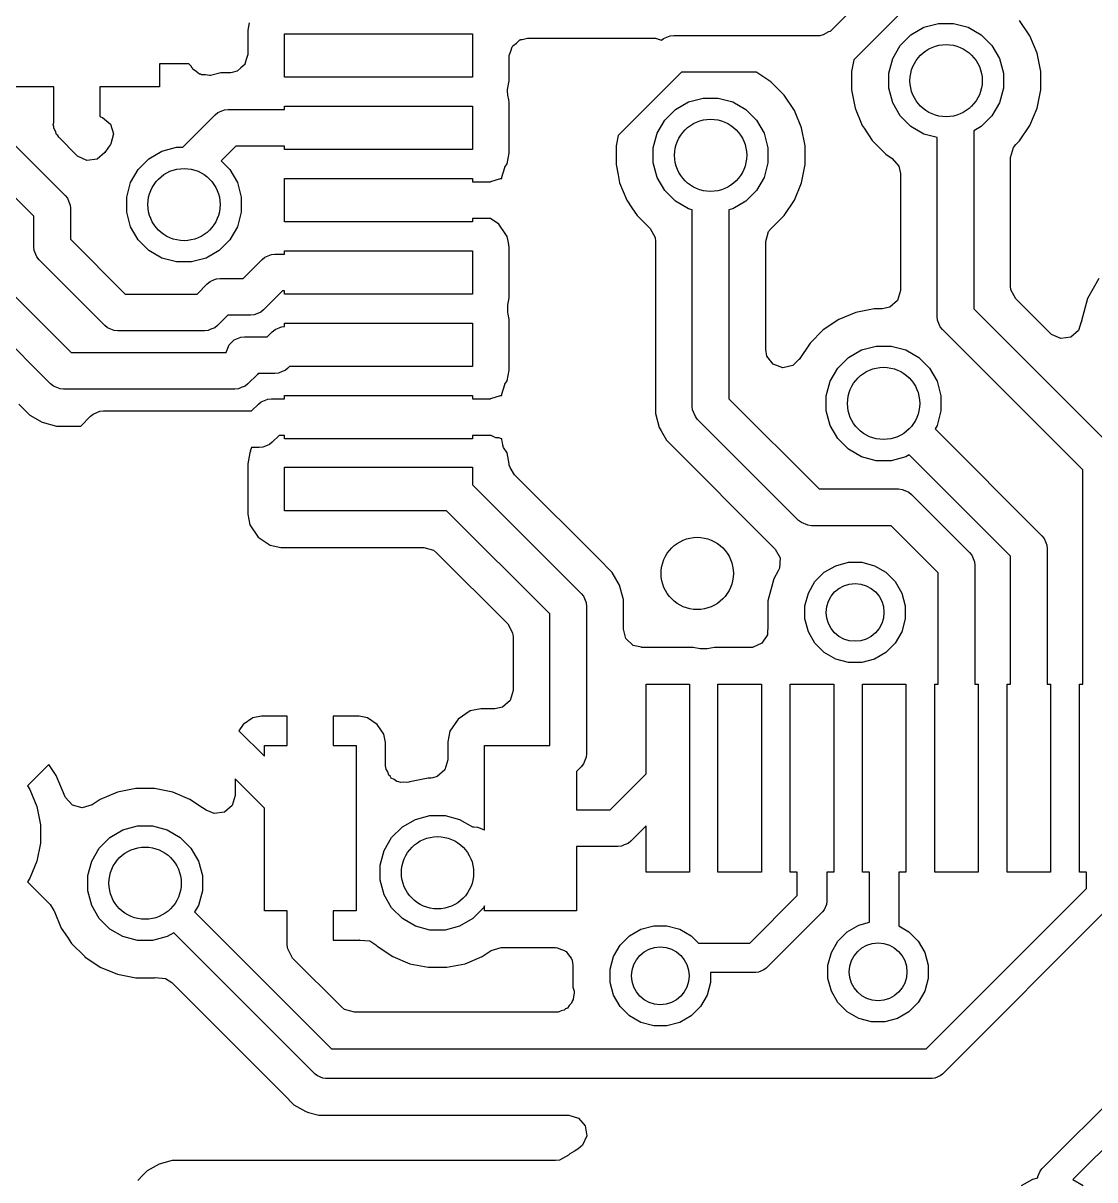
# Model space of a CAD drawing. Extents: x 3.09 to 4.61, y -6.46 to -3.15.
# Drawn here: x 3.6468 to 3.9388, y -5.4958 to -5.1807 of the extents above; entities that cross this region are included whole.
import ezdxf

# ---------------------------------------------------------------- set-up
doc = ezdxf.new("R2010")
doc.units = 0
doc.header["$MEASUREMENT"] = 0
doc.layers.add('BLACK', color=7, linetype='CONTINUOUS')

msp = doc.modelspace()

# ---------------------------------------------------------------- linework, layer by layer
at = {"layer": 'BLACK', "linetype": 'CONTINUOUS'}
for p, q in [((3.86676, -5.18285), (3.88681, -5.1628)), ((3.89241, -5.17134), (3.8731, -5.19065)), ((3.70838, -5.18062), (3.70798, -5.18261)), ((3.89221, -5.18181), (3.89618, -5.18074)), ((3.89618, -5.18074), (3.90029, -5.18074)), ((3.90029, -5.18074), (3.90426, -5.18181)), ((3.92107, -5.18415), (3.91825, -5.17993)), ((3.70798, -5.18261), (3.70798, -5.18261)), ((3.70798, -5.18261), (3.70798, -5.18832)), ((3.718, -5.19541), (3.718, -5.18359)), ((3.718, -5.18359), (3.7692, -5.18359)), ((3.7692, -5.18359), (3.7692, -5.19541)), ((3.82307, -5.18413), (3.82404, -5.18403)), ((3.82404, -5.18403), (3.86395, -5.18403)), ((3.86395, -5.18403), (3.86484, -5.1838)), ((3.86484, -5.1838), (3.86628, -5.18297)), ((3.86628, -5.18297), (3.86676, -5.18285)), ((3.88574, -5.18677), (3.88865, -5.18386)), ((3.88865, -5.18386), (3.89221, -5.18181)), ((3.90426, -5.18181), (3.90782, -5.18386)), ((3.90782, -5.18386), (3.91073, -5.18677)), ((3.77965, -5.18832), (3.78001, -5.1871)), ((3.78001, -5.1871), (3.78011, -5.18701)), ((3.78011, -5.18701), (3.78015, -5.18689)), ((3.78015, -5.18689), (3.78116, -5.1861)), ((3.78116, -5.1861), (3.78212, -5.18527)), ((3.78212, -5.18527), (3.78227, -5.18524)), ((3.78227, -5.18524), (3.78235, -5.18517)), ((3.78235, -5.18517), (3.78274, -5.18513)), ((3.78274, -5.18513), (3.78418, -5.18482)), ((3.78418, -5.18482), (3.81904, -5.18482)), ((3.81904, -5.18482), (3.82073, -5.18531)), ((3.82073, -5.18531), (3.82126, -5.18488)), ((3.82126, -5.18488), (3.82307, -5.18413)), ((3.82307, -5.18413), (3.82307, -5.18413)), ((3.88369, -5.19033), (3.88574, -5.18677)), ((3.91073, -5.18677), (3.91279, -5.19033)), ((3.92302, -5.18884), (3.92107, -5.18415)), ((3.70798, -5.18926), (3.70758, -5.19058)), ((3.70798, -5.18922), (3.70797, -5.18924)), ((3.70797, -5.18924), (3.70798, -5.18926)), ((3.70798, -5.18832), (3.70798, -5.18922)), ((3.77922, -5.18965), (3.77923, -5.18953)), ((3.77922, -5.19639), (3.77922, -5.18965)), ((3.77923, -5.18953), (3.77965, -5.18832)), ((3.88262, -5.1943), (3.88369, -5.19033)), ((3.91279, -5.19033), (3.91385, -5.1943)), ((3.92401, -5.19382), (3.92302, -5.18884)), ((3.69192, -5.19176), (3.68392, -5.19176)), ((3.68392, -5.19176), (3.68392, -5.19801)), ((3.69261, -5.19246), (3.69192, -5.19176)), ((3.69268, -5.1927), (3.69261, -5.19246)), ((3.69293, -5.19291), (3.69268, -5.1927)), ((3.69305, -5.19321), (3.69293, -5.19291)), ((3.69396, -5.19383), (3.69305, -5.19321)), ((3.70612, -5.19283), (3.70508, -5.19373)), ((3.70717, -5.19193), (3.70612, -5.19283)), ((3.70718, -5.19191), (3.70717, -5.19193)), ((3.70719, -5.1919), (3.70718, -5.19191)), ((3.70758, -5.19058), (3.70719, -5.1919)), ((3.8731, -5.19065), (3.87247, -5.19382)), ((3.69478, -5.19455), (3.69396, -5.19383)), ((3.6951, -5.1946), (3.69478, -5.19455)), ((3.69537, -5.19478), (3.6951, -5.1946)), ((3.69646, -5.1948), (3.69537, -5.19478)), ((3.69754, -5.19497), (3.69646, -5.1948)), ((3.69786, -5.19493), (3.69754, -5.19497)), ((3.70064, -5.19418), (3.69786, -5.19493)), ((3.70335, -5.19418), (3.70064, -5.19418)), ((3.70369, -5.19414), (3.70335, -5.19418)), ((3.70497, -5.19376), (3.70369, -5.19414)), ((3.70504, -5.19375), (3.70497, -5.19376)), ((3.70505, -5.19374), (3.70504, -5.19375)), ((3.70508, -5.19373), (3.70505, -5.19374)), ((3.7692, -5.19541), (3.718, -5.19541)), ((3.77875, -5.19874), (3.77922, -5.19639)), ((3.82611, -5.19403), (3.80888, -5.21126)), ((3.84655, -5.19403), (3.82611, -5.19403)), ((3.8467, -5.19414), (3.84655, -5.19403)), ((3.8505, -5.19668), (3.8467, -5.19414)), ((3.85409, -5.20027), (3.8505, -5.19668)), ((3.8505, -5.19668), (3.8505, -5.19668)), ((3.87247, -5.19382), (3.87247, -5.19889)), ((3.88262, -5.19841), (3.88262, -5.1943)), ((3.91385, -5.1943), (3.91385, -5.19841)), ((3.92401, -5.19889), (3.92401, -5.19382)), ((3.65517, -5.19801), (3.63892, -5.19801)), ((3.65517, -5.20775), (3.65517, -5.19801)), ((3.68392, -5.19801), (3.66767, -5.19801)), ((3.66767, -5.19801), (3.66767, -5.20601)), ((3.77874, -5.1991), (3.77875, -5.19874)), ((3.77882, -5.20032), (3.77874, -5.1991)), ((3.87247, -5.19889), (3.873, -5.20154)), ((3.88369, -5.20238), (3.88262, -5.19841)), ((3.91385, -5.19841), (3.91279, -5.20238)), ((3.92302, -5.20387), (3.92401, -5.19889)), ((3.77907, -5.20154), (3.77882, -5.20032)), ((3.77922, -5.20231), (3.77907, -5.20154)), ((3.77922, -5.21609), (3.77922, -5.20231)), ((3.82449, -5.2042), (3.82805, -5.20214)), ((3.82805, -5.20214), (3.83202, -5.20108)), ((3.83202, -5.20108), (3.83613, -5.20108)), ((3.83613, -5.20108), (3.8401, -5.20214)), ((3.8401, -5.20214), (3.84366, -5.2042)), ((3.85691, -5.20449), (3.85409, -5.20027)), ((3.85409, -5.20027), (3.85409, -5.20027)), ((3.873, -5.20154), (3.87346, -5.20387)), ((3.88574, -5.20594), (3.88369, -5.20238)), ((3.91279, -5.20238), (3.91073, -5.20594)), ((3.66767, -5.20601), (3.66782, -5.20617)), ((3.66782, -5.20617), (3.66838, -5.2064)), ((3.69024, -5.21451), (3.69908, -5.20566)), ((3.69908, -5.20566), (3.69984, -5.20504)), ((3.69984, -5.20504), (3.70164, -5.2043)), ((3.70164, -5.2043), (3.70262, -5.2042)), ((3.70164, -5.2043), (3.70164, -5.2043)), ((3.70262, -5.2042), (3.718, -5.2042)), ((3.718, -5.2042), (3.718, -5.20329)), ((3.718, -5.20329), (3.7692, -5.20329)), ((3.7692, -5.20329), (3.7692, -5.21511)), ((3.82158, -5.2071), (3.82449, -5.2042)), ((3.84366, -5.2042), (3.84657, -5.2071)), ((3.85885, -5.20918), (3.85691, -5.20449)), ((3.87346, -5.20387), (3.8754, -5.20856)), ((3.88865, -5.20885), (3.88574, -5.20594)), ((3.91073, -5.20594), (3.90782, -5.20885)), ((3.92107, -5.20856), (3.92302, -5.20387)), ((3.63764, -5.20709), (3.65819, -5.22765)), ((3.655, -5.20837), (3.65517, -5.20775)), ((3.65515, -5.20882), (3.655, -5.20837)), ((3.65512, -5.20929), (3.65515, -5.20882)), ((3.65557, -5.21012), (3.65512, -5.20929)), ((3.66838, -5.2064), (3.67054, -5.20817)), ((3.67054, -5.20817), (3.67141, -5.21083)), ((3.81953, -5.21067), (3.82158, -5.2071)), ((3.84657, -5.2071), (3.84863, -5.21067)), ((3.85984, -5.21415), (3.85885, -5.20918)), ((3.8754, -5.20856), (3.87589, -5.20929)), ((3.87589, -5.20929), (3.87812, -5.21263)), ((3.89221, -5.2109), (3.88865, -5.20885)), ((3.90782, -5.20885), (3.90579, -5.21002)), ((3.91825, -5.21278), (3.92107, -5.20856)), ((3.65587, -5.21103), (3.65557, -5.21012)), ((3.65623, -5.21133), (3.65587, -5.21103)), ((3.65646, -5.21174), (3.65623, -5.21133)), ((3.66144, -5.21672), (3.65646, -5.21174)), ((3.67141, -5.21083), (3.6707, -5.21353)), ((3.80888, -5.21126), (3.80831, -5.21415)), ((3.81846, -5.21464), (3.81953, -5.21067)), ((3.84863, -5.21067), (3.84969, -5.21464)), ((3.89579, -5.21186), (3.89221, -5.2109)), ((3.89579, -5.2606), (3.89579, -5.21186)), ((3.90579, -5.21002), (3.90579, -5.25853)), ((3.64966, -5.23325), (3.63203, -5.21563)), ((3.67007, -5.21449), (3.66907, -5.21597)), ((3.67057, -5.21373), (3.67007, -5.21449)), ((3.6707, -5.21353), (3.67057, -5.21373)), ((3.68102, -5.21763), (3.68458, -5.21557)), ((3.68458, -5.21557), (3.68855, -5.21451)), ((3.68855, -5.21451), (3.69024, -5.21451)), ((3.70469, -5.2142), (3.70073, -5.21816)), ((3.718, -5.2142), (3.70469, -5.2142)), ((3.718, -5.21511), (3.718, -5.2142)), ((3.7692, -5.21511), (3.718, -5.21511)), ((3.80831, -5.21415), (3.80831, -5.21923)), ((3.81846, -5.21875), (3.81846, -5.21464)), ((3.84969, -5.21464), (3.84969, -5.21875)), ((3.85984, -5.21923), (3.85984, -5.21415)), ((3.87812, -5.21263), (3.87822, -5.21278)), ((3.87822, -5.21278), (3.88181, -5.21637)), ((3.91581, -5.21728), (3.9166, -5.2146)), ((3.9166, -5.2146), (3.91726, -5.21377)), ((3.91726, -5.21377), (3.91825, -5.21278)), ((3.66163, -5.21691), (3.66144, -5.21672)), ((3.66415, -5.21811), (3.66163, -5.21691)), ((3.66693, -5.21776), (3.66415, -5.21811)), ((3.66907, -5.21597), (3.66693, -5.21776)), ((3.67811, -5.22054), (3.68102, -5.21763)), ((3.70073, -5.21816), (3.7031, -5.22054)), ((3.77864, -5.21901), (3.77922, -5.21609)), ((3.81953, -5.22272), (3.81846, -5.21875)), ((3.84969, -5.21875), (3.84863, -5.22272)), ((3.88181, -5.21637), (3.88356, -5.21754)), ((3.88356, -5.21754), (3.88536, -5.21969)), ((3.91581, -5.25232), (3.91581, -5.21728)), ((3.67606, -5.2241), (3.67811, -5.22054)), ((3.7031, -5.22054), (3.70516, -5.2241)), ((3.7772, -5.22267), (3.77799, -5.21999)), ((3.77799, -5.21999), (3.77803, -5.21992)), ((3.77803, -5.21992), (3.77864, -5.21901)), ((3.80831, -5.21923), (3.80886, -5.22201)), ((3.85885, -5.22421), (3.85984, -5.21923)), ((3.88536, -5.21969), (3.88577, -5.22167)), ((3.88577, -5.22167), (3.88577, -5.25355)), ((3.67499, -5.22807), (3.67606, -5.2241)), ((3.70516, -5.2241), (3.70622, -5.22807)), ((3.718, -5.23481), (3.718, -5.22299)), ((3.718, -5.22299), (3.7692, -5.22299)), ((3.7692, -5.22299), (3.7692, -5.2239)), ((3.7692, -5.2239), (3.77407, -5.2239)), ((3.77407, -5.2239), (3.77418, -5.22383)), ((3.77418, -5.22383), (3.77684, -5.223)), ((3.77684, -5.223), (3.77693, -5.22299)), ((3.77693, -5.22299), (3.7772, -5.22299)), ((3.7772, -5.22299), (3.7772, -5.22267)), ((3.80886, -5.22201), (3.8093, -5.22421)), ((3.8093, -5.22421), (3.81124, -5.2289)), ((3.82158, -5.22628), (3.81953, -5.22272)), ((3.84863, -5.22272), (3.84657, -5.22628)), ((3.85691, -5.2289), (3.85885, -5.22421)), ((3.65819, -5.22765), (3.65882, -5.2284)), ((3.67499, -5.23218), (3.67499, -5.22807)), ((3.70622, -5.22807), (3.70622, -5.23218)), ((3.82449, -5.22919), (3.82158, -5.22628)), ((3.84657, -5.22628), (3.84366, -5.22919)), ((3.65882, -5.2284), (3.6595, -5.23006)), ((3.6595, -5.23006), (3.65956, -5.23021)), ((3.65956, -5.23021), (3.65966, -5.23118)), ((3.65966, -5.23118), (3.65966, -5.23954)), ((3.81124, -5.2289), (3.81266, -5.23102)), ((3.81266, -5.23102), (3.81406, -5.23312)), ((3.82805, -5.23124), (3.82449, -5.22919)), ((3.82908, -5.23152), (3.82805, -5.23124)), ((3.8401, -5.23124), (3.83908, -5.23152)), ((3.84366, -5.22919), (3.8401, -5.23124)), ((3.85409, -5.23312), (3.85691, -5.2289)), ((3.64966, -5.24161), (3.64966, -5.23325)), ((3.67606, -5.23615), (3.67499, -5.23218)), ((3.70622, -5.23218), (3.70516, -5.23615)), ((3.77407, -5.2339), (3.7692, -5.2339)), ((3.7692, -5.2339), (3.7692, -5.23481)), ((3.77642, -5.23547), (3.77407, -5.2339)), ((3.81406, -5.23312), (3.81406, -5.23312)), ((3.81406, -5.23312), (3.8176, -5.23666)), ((3.82908, -5.28509), (3.82908, -5.23152)), ((3.83908, -5.23152), (3.83908, -5.28302)), ((3.85055, -5.23666), (3.85409, -5.23312)), ((3.85409, -5.23312), (3.85409, -5.23312)), ((3.67811, -5.23971), (3.67606, -5.23615)), ((3.70516, -5.23615), (3.7031, -5.23971)), ((3.7692, -5.23481), (3.718, -5.23481)), ((3.7783, -5.23828), (3.77642, -5.23547)), ((3.8176, -5.23666), (3.81894, -5.23911)), ((3.8491, -5.24017), (3.84988, -5.23749)), ((3.84988, -5.23749), (3.85055, -5.23666)), ((3.62861, -5.23918), (3.65987, -5.27043)), ((3.65966, -5.23954), (3.67461, -5.25449)), ((3.68102, -5.24262), (3.67811, -5.23971)), ((3.7031, -5.23971), (3.70019, -5.24262)), ((3.77864, -5.23879), (3.7783, -5.23828)), ((3.7783, -5.23828), (3.7783, -5.23828)), ((3.77864, -5.23879), (3.77864, -5.23879)), ((3.77864, -5.23879), (3.77864, -5.23879)), ((3.77897, -5.24047), (3.77864, -5.23879)), ((3.77922, -5.24171), (3.77897, -5.24047)), ((3.81894, -5.23911), (3.81906, -5.24017)), ((3.81906, -5.24017), (3.81906, -5.28707)), ((3.8491, -5.26962), (3.8491, -5.24017)), ((3.64975, -5.24258), (3.64966, -5.24161)), ((3.6505, -5.24439), (3.64975, -5.24258)), ((3.68458, -5.24467), (3.68102, -5.24262)), ((3.70019, -5.24262), (3.69663, -5.24467)), ((3.71262, -5.24444), (3.71442, -5.2437)), ((3.71442, -5.2437), (3.71539, -5.2436)), ((3.71442, -5.2437), (3.71442, -5.2437)), ((3.71539, -5.2436), (3.718, -5.2436)), ((3.718, -5.2436), (3.718, -5.24269)), ((3.718, -5.24269), (3.7692, -5.24269)), ((3.7692, -5.24269), (3.7692, -5.25451)), ((3.77922, -5.25549), (3.77922, -5.24171)), ((3.77922, -5.24171), (3.77922, -5.24171)), ((3.77922, -5.24171), (3.77922, -5.24171)), ((3.65426, -5.27897), (3.62154, -5.24625)), ((3.65112, -5.24514), (3.6505, -5.24439)), ((3.6505, -5.24439), (3.6505, -5.24439)), ((3.669, -5.26302), (3.65112, -5.24514)), ((3.68855, -5.24574), (3.68458, -5.24467)), ((3.69266, -5.24574), (3.68855, -5.24574)), ((3.69663, -5.24467), (3.69266, -5.24574)), ((3.70668, -5.25024), (3.71186, -5.24506)), ((3.71186, -5.24506), (3.71262, -5.24444)), ((3.69949, -5.25034), (3.70047, -5.25024)), ((3.70047, -5.25024), (3.70668, -5.25024)), ((3.93989, -5.25029), (3.93676, -5.25572)), ((3.69415, -5.25449), (3.69693, -5.25171)), ((3.69693, -5.25171), (3.69769, -5.25109)), ((3.69769, -5.25109), (3.69893, -5.25057)), ((3.69769, -5.25109), (3.69769, -5.25109)), ((3.69893, -5.25057), (3.69949, -5.25034)), ((3.69949, -5.25034), (3.69949, -5.25034)), ((3.91592, -5.25338), (3.91581, -5.25232)), ((3.91726, -5.25583), (3.91592, -5.25338)), ((3.67461, -5.25449), (3.69415, -5.25449)), ((3.71746, -5.2536), (3.71228, -5.25878)), ((3.718, -5.2536), (3.71746, -5.2536)), ((3.718, -5.25451), (3.718, -5.2536)), ((3.7692, -5.25451), (3.718, -5.25451)), ((3.77882, -5.25748), (3.77922, -5.25549)), ((3.88498, -5.25623), (3.88287, -5.25806)), ((3.88577, -5.25355), (3.88498, -5.25623)), ((3.92667, -5.26524), (3.91726, -5.25583)), ((3.93676, -5.25572), (3.93514, -5.26177)), ((3.93676, -5.25572), (3.93676, -5.25572)), ((3.71153, -5.2594), (3.71047, -5.25984)), ((3.71228, -5.25878), (3.71153, -5.2594)), ((3.71153, -5.2594), (3.71153, -5.2594)), ((3.77882, -5.25942), (3.77882, -5.25748)), ((3.77893, -5.25995), (3.77882, -5.25942)), ((3.87369, -5.2595), (3.869, -5.26144)), ((3.87867, -5.25851), (3.87369, -5.2595)), ((3.87369, -5.2595), (3.87369, -5.2595)), ((3.88081, -5.25851), (3.87867, -5.25851)), ((3.88287, -5.25806), (3.88081, -5.25851)), ((3.90579, -5.25853), (3.94404, -5.29678)), ((3.70254, -5.26024), (3.69976, -5.26302)), ((3.70875, -5.26024), (3.70254, -5.26024)), ((3.70972, -5.26015), (3.70875, -5.26024)), ((3.71047, -5.25984), (3.70972, -5.26015)), ((3.70972, -5.26015), (3.70972, -5.26015)), ((3.718, -5.26332), (3.718, -5.26239)), ((3.718, -5.26239), (3.7692, -5.26239)), ((3.7692, -5.26239), (3.7692, -5.27421)), ((3.77922, -5.26141), (3.77893, -5.25995)), ((3.77922, -5.27519), (3.77922, -5.26141)), ((3.869, -5.26144), (3.86478, -5.26426)), ((3.89588, -5.26158), (3.89579, -5.2606)), ((3.89609, -5.26208), (3.89588, -5.26158)), ((3.89588, -5.26158), (3.89588, -5.26158)), ((3.89663, -5.26338), (3.89609, -5.26208)), ((3.93503, -5.26209), (3.93435, -5.26441)), ((3.93509, -5.2621), (3.93503, -5.26209)), ((3.93514, -5.26177), (3.93509, -5.2621)), ((3.66976, -5.26365), (3.669, -5.26302)), ((3.67156, -5.26439), (3.66976, -5.26365)), ((3.67254, -5.26449), (3.67156, -5.26439)), ((3.67156, -5.26439), (3.67156, -5.26439)), ((3.69622, -5.26449), (3.67254, -5.26449)), ((3.6972, -5.26439), (3.69622, -5.26449)), ((3.69794, -5.26408), (3.6972, -5.26439)), ((3.6972, -5.26439), (3.6972, -5.26439)), ((3.699, -5.26365), (3.69794, -5.26408)), ((3.69976, -5.26302), (3.699, -5.26365)), ((3.699, -5.26365), (3.699, -5.26365)), ((3.71327, -5.26615), (3.71465, -5.26476)), ((3.71465, -5.26476), (3.71541, -5.26414)), ((3.71541, -5.26414), (3.71721, -5.2634)), ((3.71721, -5.2634), (3.718, -5.26332)), ((3.71721, -5.2634), (3.71721, -5.2634)), ((3.86478, -5.26426), (3.86119, -5.26785)), ((3.86478, -5.26426), (3.86478, -5.26426)), ((3.89725, -5.26414), (3.89663, -5.26338)), ((3.89663, -5.26338), (3.89663, -5.26338)), ((3.9355, -5.30238), (3.89725, -5.26414)), ((3.92693, -5.26548), (3.92667, -5.26524)), ((3.92947, -5.26664), (3.92693, -5.26548)), ((3.93435, -5.26441), (3.93224, -5.26624)), ((3.70215, -5.27017), (3.7029, -5.26837)), ((3.7029, -5.26837), (3.70428, -5.26699)), ((3.70428, -5.26699), (3.70608, -5.26625)), ((3.70608, -5.26625), (3.70706, -5.26615)), ((3.70706, -5.26615), (3.71327, -5.26615)), ((3.86119, -5.26785), (3.85824, -5.27228)), ((3.86119, -5.26785), (3.86119, -5.26785)), ((3.87518, -5.26973), (3.87915, -5.26867)), ((3.87915, -5.26867), (3.88326, -5.26867)), ((3.88326, -5.26867), (3.88723, -5.26973)), ((3.93224, -5.26624), (3.92947, -5.26664)), ((3.65987, -5.27043), (3.66166, -5.27043)), ((3.66166, -5.27043), (3.66206, -5.27039)), ((3.66206, -5.27039), (3.70213, -5.27039)), ((3.70213, -5.27039), (3.70215, -5.27017)), ((3.84942, -5.2714), (3.8491, -5.26962)), ((3.85112, -5.27362), (3.84942, -5.2714)), ((3.85817, -5.27223), (3.85647, -5.27396)), ((3.85824, -5.27228), (3.85817, -5.27223)), ((3.86871, -5.27469), (3.87162, -5.27179)), ((3.87162, -5.27179), (3.87518, -5.26973)), ((3.88723, -5.26973), (3.89079, -5.27179)), ((3.89079, -5.27179), (3.8937, -5.27469)), ((3.71812, -5.27531), (3.71739, -5.27561)), ((3.71887, -5.27469), (3.71812, -5.27531)), ((3.71812, -5.27531), (3.71812, -5.27531)), ((3.71935, -5.27421), (3.71887, -5.27469)), ((3.7692, -5.27421), (3.71935, -5.27421)), ((3.77864, -5.27811), (3.77922, -5.27519)), ((3.85375, -5.27457), (3.85112, -5.27362)), ((3.85647, -5.27396), (3.85375, -5.27457)), ((3.86666, -5.27825), (3.86871, -5.27469)), ((3.8937, -5.27469), (3.89576, -5.27825)), ((3.71059, -5.27637), (3.70803, -5.27893)), ((3.71077, -5.27615), (3.71059, -5.27637)), ((3.71534, -5.27615), (3.71077, -5.27615)), ((3.71631, -5.27605), (3.71534, -5.27615)), ((3.71739, -5.27561), (3.71631, -5.27605)), ((3.71631, -5.27605), (3.71631, -5.27605)), ((3.77803, -5.27902), (3.77864, -5.27811)), ((3.86559, -5.28222), (3.86666, -5.27825)), ((3.89576, -5.27825), (3.89682, -5.28222)), ((3.65502, -5.27959), (3.65426, -5.27897)), ((3.65682, -5.28034), (3.65502, -5.27959)), ((3.65502, -5.27959), (3.65502, -5.27959)), ((3.6578, -5.28043), (3.65682, -5.28034)), ((3.66202, -5.28043), (3.6578, -5.28043)), ((3.66242, -5.28039), (3.66202, -5.28043)), ((3.70449, -5.28039), (3.66242, -5.28039)), ((3.70547, -5.2803), (3.70449, -5.28039)), ((3.70621, -5.27999), (3.70547, -5.2803)), ((3.70547, -5.2803), (3.70547, -5.2803)), ((3.70727, -5.27955), (3.70621, -5.27999)), ((3.70803, -5.27893), (3.70727, -5.27955)), ((3.70727, -5.27955), (3.70727, -5.27955)), ((3.7772, -5.28177), (3.77799, -5.27909)), ((3.7772, -5.28209), (3.7772, -5.28177)), ((3.77799, -5.27909), (3.77803, -5.27902)), ((3.64561, -5.28448), (3.64857, -5.28745)), ((3.70902, -5.28634), (3.7109, -5.28446)), ((3.7109, -5.28446), (3.71166, -5.28384)), ((3.71166, -5.28384), (3.71346, -5.2831)), ((3.71166, -5.28384), (3.71166, -5.28384)), ((3.71346, -5.2831), (3.71443, -5.283)), ((3.71443, -5.283), (3.718, -5.283)), ((3.718, -5.283), (3.718, -5.28209)), ((3.718, -5.28209), (3.7692, -5.28209)), ((3.7692, -5.28209), (3.7692, -5.283)), ((3.7692, -5.283), (3.77407, -5.283)), ((3.77407, -5.283), (3.77418, -5.28293)), ((3.77418, -5.28293), (3.77684, -5.2821)), ((3.77684, -5.2821), (3.77693, -5.28209)), ((3.77693, -5.28209), (3.7772, -5.28209)), ((3.83908, -5.28302), (3.86366, -5.3076)), ((3.86559, -5.28634), (3.86559, -5.28222)), ((3.89682, -5.28222), (3.89682, -5.28634)), ((3.64857, -5.28745), (3.64857, -5.28745)), ((3.64857, -5.28745), (3.64857, -5.28745)), ((3.64857, -5.28745), (3.64857, -5.28745)), ((3.64857, -5.28745), (3.64857, -5.28745)), ((3.64857, -5.28745), (3.652, -5.28943)), ((3.66248, -5.29045), (3.66513, -5.2878)), ((3.66513, -5.2878), (3.66588, -5.28718)), ((3.66588, -5.28718), (3.66769, -5.28643)), ((3.66769, -5.28643), (3.66866, -5.28634)), ((3.66769, -5.28643), (3.66769, -5.28643)), ((3.66866, -5.28634), (3.70902, -5.28634)), ((3.81906, -5.28707), (3.81906, -5.28707)), ((3.81906, -5.28707), (3.82008, -5.29089)), ((3.82917, -5.28607), (3.82908, -5.28509)), ((3.82992, -5.28787), (3.82917, -5.28607)), ((3.83054, -5.28863), (3.82992, -5.28787)), ((3.82992, -5.28787), (3.82992, -5.28787)), ((3.86666, -5.29031), (3.86559, -5.28634)), ((3.89682, -5.28634), (3.89576, -5.29031)), ((3.652, -5.28943), (3.652, -5.28943)), ((3.652, -5.28943), (3.652, -5.28943)), ((3.652, -5.28943), (3.65582, -5.29045)), ((3.65582, -5.29045), (3.65582, -5.29045)), ((3.65582, -5.29045), (3.66248, -5.29045)), ((3.82008, -5.29089), (3.82008, -5.29089)), ((3.82008, -5.29089), (3.8206, -5.2918)), ((3.85805, -5.31614), (3.83054, -5.28863)), ((3.86871, -5.29387), (3.86666, -5.29031)), ((3.89576, -5.29031), (3.89522, -5.29123)), ((3.89522, -5.29123), (3.92434, -5.32034)), ((3.71651, -5.293), (3.71463, -5.29487)), ((3.718, -5.293), (3.71651, -5.293)), ((3.718, -5.29391), (3.718, -5.293)), ((3.7692, -5.29391), (3.718, -5.29391)), ((3.77422, -5.293), (3.7692, -5.293)), ((3.7692, -5.293), (3.7692, -5.29391)), ((3.77433, -5.29307), (3.77422, -5.293)), ((3.7744, -5.29312), (3.77433, -5.29307)), ((3.77447, -5.29314), (3.7744, -5.29312)), ((3.7756, -5.29368), (3.77447, -5.29314)), ((3.77636, -5.29369), (3.7756, -5.29368)), ((3.77708, -5.29391), (3.77636, -5.29369)), ((3.7772, -5.29391), (3.77708, -5.29391)), ((3.7772, -5.29413), (3.7772, -5.29391)), ((3.7772, -5.29422), (3.7772, -5.29413)), ((3.77742, -5.29493), (3.7772, -5.29422)), ((3.8206, -5.2918), (3.8206, -5.2918)), ((3.8206, -5.2918), (3.82206, -5.29431)), ((3.82206, -5.29431), (3.82206, -5.29431)), ((3.82206, -5.29431), (3.85169, -5.32395)), ((3.87162, -5.29677), (3.86871, -5.29387)), ((3.70875, -5.29733), (3.70856, -5.29779)), ((3.70902, -5.29634), (3.70865, -5.29729)), ((3.70865, -5.29729), (3.70875, -5.29733)), ((3.7111, -5.29634), (3.70902, -5.29634)), ((3.71207, -5.29624), (3.7111, -5.29634)), ((3.71282, -5.29593), (3.71207, -5.29624)), ((3.71207, -5.29624), (3.71207, -5.29624)), ((3.71387, -5.2955), (3.71282, -5.29593)), ((3.71463, -5.29487), (3.71387, -5.2955)), ((3.71387, -5.2955), (3.71387, -5.2955)), ((3.77745, -5.29567), (3.77742, -5.29493)), ((3.77766, -5.29632), (3.77745, -5.29567)), ((3.77864, -5.29779), (3.77766, -5.29632)), ((3.87518, -5.29883), (3.87162, -5.29677)), ((3.70856, -5.29779), (3.70798, -5.30071)), ((3.70798, -5.30071), (3.70798, -5.31449)), ((3.77922, -5.30071), (3.77864, -5.29779)), ((3.77922, -5.30107), (3.77922, -5.30071)), ((3.87915, -5.29989), (3.87518, -5.29883)), ((3.88326, -5.29989), (3.87915, -5.29989)), ((3.88723, -5.29883), (3.88326, -5.29989)), ((3.88815, -5.2983), (3.88723, -5.29883)), ((3.9158, -5.32594), (3.88815, -5.2983)), ((3.718, -5.31351), (3.718, -5.30169)), ((3.718, -5.30169), (3.7692, -5.30169)), ((3.7692, -5.30169), (3.7692, -5.30643)), ((3.77944, -5.30175), (3.77922, -5.30107)), ((3.78065, -5.30371), (3.77944, -5.30175)), ((3.8045, -5.32756), (3.78065, -5.30371)), ((3.9355, -5.3608), (3.9355, -5.30238)), ((3.7692, -5.30643), (3.79881, -5.33605)), ((3.86366, -5.3076), (3.8853, -5.3076)), ((3.8853, -5.3076), (3.88627, -5.3077)), ((3.88627, -5.3077), (3.88627, -5.3077)), ((3.88627, -5.3077), (3.88702, -5.30801)), ((3.88702, -5.30801), (3.88808, -5.30844)), ((3.88808, -5.30844), (3.88808, -5.30844)), ((3.88808, -5.30844), (3.88883, -5.30906)), ((3.88883, -5.30906), (3.90464, -5.32487)), ((3.70798, -5.31449), (3.70798, -5.31449)), ((3.70798, -5.31449), (3.70856, -5.31741)), ((3.76213, -5.31351), (3.718, -5.31351)), ((3.79028, -5.34165), (3.76213, -5.31351)), ((3.85881, -5.31676), (3.85805, -5.31614)), ((3.70856, -5.31741), (3.71078, -5.32073)), ((3.86061, -5.3175), (3.85881, -5.31676)), ((3.86159, -5.3176), (3.86061, -5.3175)), ((3.86061, -5.3175), (3.86061, -5.3175)), ((3.88323, -5.3176), (3.86159, -5.3176)), ((3.8961, -5.33047), (3.88323, -5.3176)), ((3.71078, -5.32073), (3.71409, -5.32294)), ((3.92434, -5.32034), (3.92496, -5.3211)), ((3.92496, -5.3211), (3.92542, -5.3222)), ((3.92542, -5.3222), (3.9257, -5.3229)), ((3.71409, -5.32294), (3.71409, -5.32294)), ((3.71409, -5.32294), (3.71701, -5.32353)), ((3.71701, -5.32353), (3.75592, -5.32353)), ((3.75592, -5.32353), (3.75861, -5.32431)), ((3.75861, -5.32431), (3.75943, -5.32498)), ((3.75943, -5.32498), (3.7788, -5.34435)), ((3.85169, -5.32395), (3.85303, -5.3264)), ((3.90464, -5.32487), (3.90526, -5.32562)), ((3.90526, -5.32562), (3.90526, -5.32562)), ((3.90526, -5.32562), (3.906, -5.32743)), ((3.9257, -5.3229), (3.9258, -5.32387)), ((3.9258, -5.32387), (3.9258, -5.3608)), ((3.80612, -5.32919), (3.8045, -5.32756)), ((3.85303, -5.3264), (3.85283, -5.32919)), ((3.86505, -5.33029), (3.86817, -5.32849)), ((3.86817, -5.32849), (3.87164, -5.32756)), ((3.87164, -5.32756), (3.87524, -5.32756)), ((3.87524, -5.32756), (3.87872, -5.32849)), ((3.87872, -5.32849), (3.88183, -5.33029)), ((3.906, -5.32743), (3.9061, -5.3284)), ((3.9061, -5.3284), (3.9061, -5.3608)), ((3.9158, -5.3608), (3.9158, -5.32594)), ((3.80729, -5.33036), (3.80612, -5.32919)), ((3.80927, -5.33378), (3.80729, -5.33036)), ((3.80729, -5.33036), (3.80729, -5.33036)), ((3.85126, -5.33204), (3.84964, -5.33809)), ((3.85126, -5.33204), (3.85126, -5.33204)), ((3.85248, -5.32993), (3.85126, -5.33204)), ((3.85283, -5.32919), (3.85248, -5.32993)), ((3.86251, -5.33283), (3.86505, -5.33029)), ((3.88183, -5.33029), (3.88437, -5.33283)), ((3.8961, -5.3608), (3.8961, -5.33047)), ((3.81026, -5.33746), (3.80927, -5.33378)), ((3.80927, -5.33378), (3.80927, -5.33378)), ((3.80927, -5.33378), (3.80927, -5.33378)), ((3.86071, -5.33595), (3.86251, -5.33283)), ((3.88437, -5.33283), (3.88617, -5.33595)), ((3.79881, -5.33605), (3.79943, -5.3368)), ((3.79943, -5.3368), (3.80015, -5.33853)), ((3.80015, -5.33853), (3.80018, -5.33861)), ((3.8103, -5.3376), (3.81026, -5.33746)), ((3.8103, -5.34582), (3.8103, -5.3376)), ((3.84964, -5.33809), (3.84964, -5.33809)), ((3.84964, -5.33809), (3.84964, -5.34436)), ((3.85978, -5.33942), (3.86071, -5.33595)), ((3.88617, -5.33595), (3.8871, -5.33942)), ((3.79028, -5.3775), (3.79028, -5.34165)), ((3.80018, -5.33861), (3.80028, -5.33958)), ((3.80028, -5.33958), (3.80028, -5.37972)), ((3.85978, -5.34302), (3.85978, -5.33942)), ((3.8871, -5.33942), (3.8871, -5.34302)), ((3.7788, -5.34435), (3.78014, -5.3468)), ((3.84969, -5.34454), (3.84962, -5.34733)), ((3.84964, -5.34436), (3.84969, -5.34454)), ((3.86071, -5.3465), (3.85978, -5.34302)), ((3.8871, -5.34302), (3.88617, -5.3465)), ((3.78014, -5.3468), (3.78026, -5.34786)), ((3.78026, -5.34786), (3.78026, -5.36252)), ((3.81097, -5.34831), (3.8103, -5.34582)), ((3.84962, -5.34733), (3.84806, -5.34964)), ((3.86251, -5.34961), (3.86071, -5.3465)), ((3.88617, -5.3465), (3.88437, -5.34961)), ((3.81299, -5.35024), (3.81097, -5.34831)), ((3.81526, -5.35067), (3.81299, -5.35024)), ((3.81526, -5.35078), (3.81526, -5.35067)), ((3.82929, -5.35078), (3.81526, -5.35078)), ((3.83123, -5.35117), (3.82929, -5.35078)), ((3.82929, -5.35078), (3.82929, -5.35078)), ((3.82929, -5.35078), (3.82929, -5.35078)), ((3.83511, -5.35078), (3.83317, -5.35117)), ((3.8449, -5.35078), (3.83511, -5.35078)), ((3.83511, -5.35078), (3.83511, -5.35078)), ((3.84549, -5.35075), (3.8449, -5.35078)), ((3.84806, -5.34964), (3.84549, -5.35075)), ((3.86505, -5.35215), (3.86251, -5.34961)), ((3.88437, -5.34961), (3.88183, -5.35215)), ((3.83317, -5.35117), (3.83123, -5.35117)), ((3.86817, -5.35395), (3.86505, -5.35215)), ((3.87164, -5.35488), (3.86817, -5.35395)), ((3.87872, -5.35395), (3.87524, -5.35488)), ((3.88183, -5.35215), (3.87872, -5.35395)), ((3.87524, -5.35488), (3.87164, -5.35488)), ((3.78026, -5.36252), (3.77947, -5.3652)), ((3.81649, -5.38523), (3.81649, -5.3608)), ((3.81649, -5.3608), (3.82831, -5.3608)), ((3.82831, -5.3608), (3.82831, -5.412)), ((3.83609, -5.412), (3.83609, -5.3608)), ((3.83609, -5.3608), (3.84791, -5.3608)), ((3.84791, -5.3608), (3.84791, -5.412)), ((3.85579, -5.412), (3.85579, -5.3608)), ((3.85579, -5.3608), (3.86761, -5.3608)), ((3.86761, -5.3608), (3.86761, -5.412)), ((3.87549, -5.412), (3.87549, -5.3608)), ((3.87549, -5.3608), (3.88731, -5.3608)), ((3.88731, -5.3608), (3.88731, -5.412)), ((3.89519, -5.412), (3.89519, -5.3608)), ((3.89519, -5.3608), (3.8961, -5.3608)), ((3.9061, -5.3608), (3.90701, -5.3608)), ((3.90701, -5.3608), (3.90701, -5.412)), ((3.91489, -5.412), (3.91489, -5.3608)), ((3.91489, -5.3608), (3.9158, -5.3608)), ((3.9258, -5.3608), (3.92671, -5.3608)), ((3.92671, -5.3608), (3.92671, -5.412)), ((3.93459, -5.412), (3.93459, -5.3608)), ((3.93459, -5.3608), (3.9355, -5.3608)), ((3.77947, -5.3652), (3.77736, -5.36703)), ((3.70938, -5.36996), (3.70673, -5.37173)), ((3.71171, -5.3695), (3.70938, -5.36996)), ((3.71875, -5.3695), (3.71171, -5.3695)), ((3.71875, -5.3775), (3.71875, -5.3695)), ((3.73829, -5.3695), (3.73125, -5.3695)), ((3.73125, -5.3695), (3.73125, -5.3775)), ((3.74062, -5.36996), (3.73829, -5.3695)), ((3.74327, -5.37173), (3.74062, -5.36996)), ((3.76859, -5.36806), (3.76528, -5.37028)), ((3.77151, -5.36748), (3.76859, -5.36806)), ((3.7753, -5.36748), (3.77151, -5.36748)), ((3.77151, -5.36748), (3.77151, -5.36748)), ((3.77736, -5.36703), (3.7753, -5.36748)), ((3.70673, -5.37173), (3.70556, -5.37349)), ((3.74504, -5.37438), (3.74327, -5.37173)), ((3.76528, -5.37028), (3.76306, -5.37359)), ((3.70556, -5.37349), (3.7125, -5.38043)), ((3.7455, -5.37671), (3.74504, -5.37438)), ((3.76306, -5.37359), (3.76248, -5.37651)), ((3.7125, -5.38043), (3.7125, -5.3775)), ((3.7125, -5.3775), (3.71875, -5.3775)), ((3.73125, -5.3775), (3.7375, -5.3775)), ((3.7375, -5.3775), (3.7375, -5.4225)), ((3.7455, -5.38271), (3.7455, -5.37671)), ((3.7455, -5.37671), (3.7455, -5.37671)), ((3.76248, -5.37651), (3.76248, -5.38142)), ((3.7725, -5.40054), (3.7725, -5.3775)), ((3.7725, -5.3775), (3.79028, -5.3775)), ((3.6538, -5.38265), (3.64794, -5.38851)), ((3.65581, -5.38566), (3.6538, -5.38265)), ((3.6538, -5.38265), (3.6538, -5.38265)), ((3.76248, -5.38142), (3.76169, -5.38411)), ((3.79943, -5.3825), (3.79881, -5.38326)), ((3.80018, -5.3807), (3.79943, -5.3825)), ((3.80028, -5.37972), (3.80018, -5.3807)), ((3.80018, -5.3807), (3.80018, -5.3807)), ((3.65821, -5.39144), (3.65581, -5.38566)), ((3.65581, -5.38566), (3.65581, -5.38566)), ((3.74552, -5.38284), (3.7455, -5.38271)), ((3.7455, -5.3829), (3.74552, -5.38284)), ((3.74553, -5.38299), (3.7455, -5.3829)), ((3.74565, -5.38393), (3.74553, -5.38299)), ((3.74611, -5.3847), (3.74565, -5.38393)), ((3.74639, -5.38555), (3.74611, -5.3847)), ((3.74681, -5.38588), (3.74639, -5.38555)), ((3.76169, -5.38411), (3.75958, -5.38594)), ((3.79881, -5.38326), (3.7975, -5.38457)), ((3.7975, -5.38457), (3.7975, -5.395)), ((3.80673, -5.395), (3.81649, -5.38523)), ((3.64794, -5.38851), (3.64861, -5.38951)), ((3.7125, -5.39457), (3.7045, -5.38657)), ((3.7045, -5.38657), (3.7045, -5.39112)), ((3.74708, -5.38634), (3.74681, -5.38588)), ((3.74788, -5.38674), (3.74708, -5.38634)), ((3.74857, -5.3873), (3.74788, -5.38674)), ((3.7491, -5.38735), (3.74857, -5.3873)), ((3.74958, -5.38759), (3.7491, -5.38735)), ((3.75046, -5.3875), (3.74958, -5.38759)), ((3.75135, -5.38759), (3.75046, -5.3875)), ((3.75187, -5.3875), (3.75135, -5.38759)), ((3.75216, -5.38738), (3.75187, -5.3875)), ((3.75714, -5.38639), (3.75216, -5.38738)), ((3.75797, -5.38639), (3.75714, -5.38639)), ((3.75841, -5.38631), (3.75797, -5.38639)), ((3.75958, -5.38594), (3.75841, -5.38631)), ((3.64861, -5.38951), (3.65053, -5.39414)), ((3.65831, -5.39168), (3.65821, -5.39144)), ((3.66018, -5.39376), (3.65831, -5.39168)), ((3.67248, -5.39022), (3.66779, -5.39216)), ((3.67746, -5.38923), (3.67248, -5.39022)), ((3.67248, -5.39022), (3.67248, -5.39022)), ((3.68254, -5.38923), (3.67746, -5.38923)), ((3.67746, -5.38923), (3.67746, -5.38923)), ((3.68752, -5.39022), (3.68254, -5.38923)), ((3.68254, -5.38923), (3.68254, -5.38923)), ((3.69221, -5.39216), (3.68752, -5.39022)), ((3.7045, -5.39112), (3.70371, -5.3938)), ((3.65053, -5.39414), (3.65151, -5.39907)), ((3.66288, -5.3945), (3.66018, -5.39376)), ((3.66554, -5.39367), (3.66288, -5.3945)), ((3.66779, -5.39216), (3.66554, -5.39367)), ((3.66779, -5.39216), (3.66779, -5.39216)), ((3.6956, -5.39444), (3.69221, -5.39216)), ((3.69663, -5.39512), (3.6956, -5.39444)), ((3.69666, -5.39507), (3.69663, -5.39512)), ((3.69883, -5.39603), (3.69666, -5.39507)), ((3.70371, -5.3938), (3.7016, -5.39564)), ((3.7125, -5.4225), (3.7125, -5.39457)), ((3.7975, -5.395), (3.80673, -5.395)), ((3.7016, -5.39564), (3.69883, -5.39603)), ((3.75009, -5.39966), (3.75365, -5.3976)), ((3.75365, -5.3976), (3.75762, -5.39654)), ((3.75762, -5.39654), (3.76173, -5.39654)), ((3.76173, -5.39654), (3.7657, -5.3976)), ((3.7657, -5.3976), (3.76917, -5.3996)), ((3.65151, -5.39907), (3.65151, -5.40408)), ((3.67041, -5.40251), (3.67397, -5.40045)), ((3.67397, -5.40045), (3.67794, -5.39939)), ((3.67794, -5.39939), (3.68206, -5.39939)), ((3.68206, -5.39939), (3.68603, -5.40045)), ((3.68603, -5.40045), (3.68959, -5.40251)), ((3.74718, -5.40257), (3.75009, -5.39966)), ((3.76917, -5.3996), (3.7696, -5.3996)), ((3.7696, -5.3996), (3.77058, -5.3997)), ((3.77058, -5.3997), (3.77058, -5.3997)), ((3.77058, -5.3997), (3.7713, -5.4)), ((3.7713, -5.4), (3.77238, -5.40045)), ((3.77238, -5.40045), (3.77238, -5.40045)), ((3.77238, -5.40045), (3.7725, -5.40054)), ((3.81649, -5.39938), (3.81234, -5.40354)), ((3.81649, -5.412), (3.81649, -5.39938)), ((3.65151, -5.40408), (3.65053, -5.40901)), ((3.66751, -5.40541), (3.67041, -5.40251)), ((3.68959, -5.40251), (3.69249, -5.40541)), ((3.74513, -5.40613), (3.74718, -5.40257)), ((3.81052, -5.40459), (3.80978, -5.4049)), ((3.81158, -5.40416), (3.81052, -5.40459)), ((3.81234, -5.40354), (3.81158, -5.40416)), ((3.81158, -5.40416), (3.81158, -5.40416)), ((3.66545, -5.40897), (3.66751, -5.40541)), ((3.69249, -5.40541), (3.69455, -5.40897)), ((3.74406, -5.4101), (3.74513, -5.40613)), ((3.8088, -5.405), (3.7975, -5.405)), ((3.7975, -5.405), (3.7975, -5.4225)), ((3.80978, -5.4049), (3.8088, -5.405)), ((3.80978, -5.4049), (3.80978, -5.4049)), ((3.65053, -5.40901), (3.64861, -5.41364)), ((3.66439, -5.41294), (3.66545, -5.40897)), ((3.69455, -5.40897), (3.69561, -5.41294)), ((3.74406, -5.41421), (3.74406, -5.4101)), ((3.64861, -5.41364), (3.64794, -5.41464)), ((3.66439, -5.41706), (3.66439, -5.41294)), ((3.69561, -5.41294), (3.69561, -5.41706)), ((3.82831, -5.412), (3.81649, -5.412)), ((3.84791, -5.412), (3.83609, -5.412)), ((3.8577, -5.412), (3.85579, -5.412)), ((3.8577, -5.41834), (3.8577, -5.412)), ((3.86761, -5.412), (3.8657, -5.412)), ((3.8657, -5.412), (3.8657, -5.42)), ((3.8774, -5.412), (3.87549, -5.412)), ((3.8774, -5.42563), (3.8774, -5.412)), ((3.88731, -5.412), (3.8854, -5.412)), ((3.8854, -5.412), (3.8854, -5.42666)), ((3.90701, -5.412), (3.89519, -5.412)), ((3.92671, -5.412), (3.91489, -5.412)), ((3.9365, -5.412), (3.93459, -5.412)), ((3.9365, -5.41644), (3.9365, -5.412)), ((3.64794, -5.41464), (3.65411, -5.42081)), ((3.66545, -5.42103), (3.66439, -5.41706)), ((3.69561, -5.41706), (3.69455, -5.42103)), ((3.74513, -5.41818), (3.74406, -5.41421)), ((3.89277, -5.46017), (3.9365, -5.41644)), ((3.74718, -5.42174), (3.74513, -5.41818)), ((3.84473, -5.43132), (3.8577, -5.41834)), ((3.8657, -5.42), (3.86562, -5.42078)), ((3.65411, -5.42081), (3.65518, -5.42242)), ((3.65518, -5.42242), (3.65522, -5.42252)), ((3.65522, -5.42252), (3.65716, -5.42721)), ((3.66751, -5.42459), (3.66545, -5.42103)), ((3.69455, -5.42103), (3.6935, -5.42284)), ((3.6935, -5.42284), (3.73083, -5.46017)), ((3.71875, -5.4225), (3.7125, -5.4225)), ((3.71875, -5.43187), (3.71875, -5.4225)), ((3.7375, -5.4225), (3.73125, -5.4225)), ((3.73125, -5.4225), (3.73125, -5.4305)), ((3.75009, -5.42465), (3.74718, -5.42174)), ((3.77217, -5.42174), (3.76926, -5.42465)), ((3.7725, -5.42117), (3.77217, -5.42174)), ((3.7725, -5.4225), (3.7725, -5.42117)), ((3.7975, -5.4225), (3.7725, -5.4225)), ((3.86453, -5.42283), (3.84921, -5.43814)), ((3.86503, -5.42222), (3.86453, -5.42283)), ((3.86562, -5.42078), (3.86503, -5.42222)), ((3.94333, -5.42092), (3.89725, -5.467)), ((3.67041, -5.42749), (3.66751, -5.42459)), ((3.75365, -5.4267), (3.75009, -5.42465)), ((3.75762, -5.42777), (3.75365, -5.4267)), ((3.7657, -5.4267), (3.76173, -5.42777)), ((3.76926, -5.42465), (3.7657, -5.4267)), ((3.81511, -5.42751), (3.81858, -5.42658)), ((3.81858, -5.42658), (3.82218, -5.42658)), ((3.82218, -5.42658), (3.82565, -5.42751)), ((3.87132, -5.42822), (3.87444, -5.42642)), ((3.87444, -5.42642), (3.8774, -5.42563)), ((3.8854, -5.42666), (3.8881, -5.42822)), ((3.65716, -5.42721), (3.65885, -5.42972)), ((3.65885, -5.42972), (3.65998, -5.43143)), ((3.67397, -5.42955), (3.67041, -5.42749)), ((3.67794, -5.43061), (3.67397, -5.42955)), ((3.68603, -5.42955), (3.68206, -5.43061)), ((3.68784, -5.4285), (3.68603, -5.42955)), ((3.72634, -5.467), (3.68784, -5.4285)), ((3.76173, -5.42777), (3.75762, -5.42777)), ((3.80945, -5.43185), (3.81199, -5.42931)), ((3.81199, -5.42931), (3.81511, -5.42751)), ((3.82565, -5.42751), (3.82877, -5.42931)), ((3.82877, -5.42931), (3.83078, -5.43132)), ((3.86878, -5.43076), (3.87132, -5.42822)), ((3.8881, -5.42822), (3.89064, -5.43076)), ((3.65998, -5.43143), (3.65999, -5.43143)), ((3.65999, -5.43143), (3.66357, -5.43501)), ((3.68206, -5.43061), (3.67794, -5.43061)), ((3.71886, -5.43292), (3.71875, -5.43187)), ((3.7202, -5.43538), (3.71886, -5.43292)), ((3.73125, -5.4305), (3.73829, -5.4305)), ((3.73829, -5.4305), (3.73843, -5.43047)), ((3.73843, -5.43047), (3.73851, -5.43048)), ((3.73851, -5.43048), (3.73853, -5.43048)), ((3.73853, -5.43048), (3.73853, -5.43048)), ((3.73853, -5.43048), (3.74122, -5.43072)), ((3.74122, -5.43072), (3.74291, -5.43183)), ((3.74291, -5.43183), (3.74325, -5.43217)), ((3.74325, -5.43217), (3.74325, -5.43217)), ((3.74325, -5.43217), (3.74747, -5.43499)), ((3.77432, -5.43336), (3.77699, -5.43252)), ((3.77699, -5.43252), (3.77708, -5.43252)), ((3.77708, -5.43252), (3.79162, -5.43252)), ((3.79162, -5.43252), (3.79187, -5.43259)), ((3.79187, -5.43259), (3.79213, -5.43255)), ((3.79213, -5.43255), (3.7932, -5.43298)), ((3.7932, -5.43298), (3.7943, -5.43331)), ((3.80765, -5.43497), (3.80945, -5.43185)), ((3.83078, -5.43132), (3.84473, -5.43132)), ((3.86698, -5.43388), (3.86878, -5.43076)), ((3.89064, -5.43076), (3.89244, -5.43388)), ((3.66357, -5.43501), (3.66357, -5.43502)), ((3.66357, -5.43502), (3.66779, -5.43784)), ((3.73353, -5.4487), (3.7202, -5.43538)), ((3.74747, -5.43499), (3.75216, -5.43693)), ((3.76719, -5.43693), (3.77188, -5.43499)), ((3.77188, -5.43499), (3.77432, -5.43336)), ((3.7943, -5.43331), (3.79447, -5.4335)), ((3.79447, -5.4335), (3.79472, -5.4336)), ((3.79472, -5.4336), (3.79538, -5.43455)), ((3.79538, -5.43455), (3.79613, -5.43542)), ((3.79613, -5.43542), (3.79621, -5.43573)), ((3.79621, -5.43573), (3.79632, -5.43589)), ((3.79632, -5.43589), (3.79649, -5.43689)), ((3.80672, -5.43844), (3.80765, -5.43497)), ((3.86605, -5.43735), (3.86698, -5.43388)), ((3.89244, -5.43388), (3.89337, -5.43735)), ((3.66779, -5.43784), (3.67248, -5.43978)), ((3.75216, -5.43693), (3.75714, -5.43792)), ((3.75714, -5.43792), (3.75714, -5.43792)), ((3.75714, -5.43792), (3.76221, -5.43792)), ((3.76221, -5.43792), (3.76719, -5.43693)), ((3.76221, -5.43792), (3.76221, -5.43792)), ((3.79649, -5.43689), (3.79658, -5.43728)), ((3.79658, -5.43728), (3.79658, -5.43738)), ((3.79658, -5.43738), (3.79658, -5.44337)), ((3.80672, -5.44204), (3.80672, -5.43844)), ((3.84638, -5.43932), (3.83404, -5.43932)), ((3.83404, -5.43932), (3.83404, -5.44204)), ((3.84716, -5.43924), (3.84638, -5.43932)), ((3.84861, -5.43864), (3.84716, -5.43924)), ((3.84921, -5.43814), (3.84861, -5.43864)), ((3.86605, -5.44095), (3.86605, -5.43735)), ((3.89337, -5.43735), (3.89337, -5.44095)), ((3.67248, -5.43978), (3.67746, -5.44077)), ((3.67746, -5.44077), (3.67746, -5.44077)), ((3.67746, -5.44077), (3.68254, -5.44077)), ((3.68254, -5.44077), (3.68278, -5.44072)), ((3.68254, -5.44077), (3.68254, -5.44077)), ((3.68278, -5.44072), (3.68556, -5.44097)), ((3.68556, -5.44097), (3.68725, -5.44208)), ((3.68725, -5.44208), (3.71795, -5.47278)), ((3.80765, -5.44551), (3.80672, -5.44204)), ((3.83404, -5.44204), (3.83311, -5.44551)), ((3.86698, -5.44442), (3.86605, -5.44095)), ((3.89337, -5.44095), (3.89244, -5.44442)), ((3.79658, -5.44337), (3.79687, -5.44444)), ((3.79689, -5.44499), (3.79668, -5.44583)), ((3.79687, -5.44444), (3.79689, -5.44499)), ((3.80945, -5.44863), (3.80765, -5.44551)), ((3.83311, -5.44551), (3.83131, -5.44863)), ((3.86878, -5.44754), (3.86698, -5.44442)), ((3.89244, -5.44442), (3.89064, -5.44754)), ((3.73435, -5.44937), (3.73353, -5.4487)), ((3.79558, -5.4483), (3.79509, -5.44902)), ((3.79621, -5.4477), (3.79558, -5.4483)), ((3.79635, -5.44716), (3.79621, -5.4477)), ((3.79666, -5.4467), (3.79635, -5.44716)), ((3.79668, -5.44583), (3.79666, -5.4467)), ((3.81199, -5.45117), (3.80945, -5.44863)), ((3.83131, -5.44863), (3.82877, -5.45117)), ((3.87132, -5.45008), (3.86878, -5.44754)), ((3.89064, -5.44754), (3.8881, -5.45008)), ((3.92434, -5.49283), (3.97031, -5.44687)), ((3.73704, -5.45015), (3.73435, -5.44937)), ((3.79193, -5.45015), (3.73704, -5.45015)), ((3.79252, -5.45012), (3.79193, -5.45015)), ((3.79332, -5.44978), (3.79252, -5.45012)), ((3.79418, -5.44962), (3.79332, -5.44978)), ((3.79458, -5.44924), (3.79418, -5.44962)), ((3.79509, -5.44902), (3.79458, -5.44924)), ((3.81511, -5.45297), (3.81199, -5.45117)), ((3.82877, -5.45117), (3.82565, -5.45297)), ((3.87444, -5.45188), (3.87132, -5.45008)), ((3.87791, -5.45281), (3.87444, -5.45188)), ((3.88498, -5.45188), (3.88151, -5.45281)), ((3.8881, -5.45008), (3.88498, -5.45188)), ((3.97714, -5.45136), (3.93273, -5.49576)), ((3.81858, -5.4539), (3.81511, -5.45297)), ((3.82218, -5.4539), (3.81858, -5.4539)), ((3.82565, -5.45297), (3.82218, -5.4539)), ((3.88151, -5.45281), (3.87791, -5.45281)), ((3.73083, -5.46017), (3.89277, -5.46017)), ((3.72695, -5.4675), (3.72634, -5.467)), ((3.72839, -5.4681), (3.72695, -5.4675)), ((3.89664, -5.4675), (3.8952, -5.4681)), ((3.89725, -5.467), (3.89664, -5.4675)), ((3.72917, -5.46817), (3.72839, -5.4681)), ((3.89442, -5.46817), (3.72917, -5.46817)), ((3.8952, -5.4681), (3.89442, -5.46817)), ((3.71795, -5.47278), (3.72056, -5.47539)), ((3.72056, -5.47539), (3.72376, -5.47724)), ((3.72376, -5.47724), (3.72452, -5.47744)), ((3.72452, -5.47744), (3.72733, -5.47819)), ((3.72733, -5.47819), (3.73102, -5.47819)), ((3.73102, -5.47819), (3.73102, -5.47819)), ((3.73102, -5.47819), (3.73161, -5.47819)), ((3.73161, -5.47819), (3.79542, -5.47819)), ((3.79542, -5.47819), (3.7981, -5.47898)), ((3.7981, -5.47898), (3.79993, -5.48109)), ((3.79993, -5.48109), (3.80033, -5.48386)), ((3.79916, -5.4864), (3.7979, -5.48745)), ((3.80033, -5.48386), (3.79916, -5.4864)), ((3.79532, -5.4891), (3.79287, -5.49044)), ((3.7957, -5.48872), (3.79532, -5.4891)), ((3.79698, -5.48798), (3.7957, -5.48872)), ((3.7957, -5.48872), (3.7957, -5.48872)), ((3.7979, -5.48745), (3.79698, -5.48798)), ((3.79698, -5.48798), (3.79698, -5.48798)), ((3.68381, -5.49151), (3.68061, -5.49335)), ((3.68737, -5.49055), (3.68381, -5.49151)), ((3.68381, -5.49151), (3.68381, -5.49151)), ((3.79181, -5.49055), (3.68737, -5.49055)), ((3.79287, -5.49044), (3.79181, -5.49055)), ((3.92385, -5.49344), (3.92434, -5.49283)), ((3.6793, -5.49466), (3.678, -5.49596)), ((3.68061, -5.49335), (3.6793, -5.49466)), ((3.68061, -5.49335), (3.68061, -5.49335)), ((3.91878, -5.4974), (3.9219, -5.4956)), ((3.9219, -5.4956), (3.92321, -5.49525)), ((3.92321, -5.49525), (3.92325, -5.49488)), ((3.92325, -5.49488), (3.92385, -5.49344)), ((3.93273, -5.49576), (3.93556, -5.4974))]:
    msp.add_line(p, q, dxfattribs=at)
at = {"layer": 'BLACK'}
for centre, radius in [((3.89824, -5.19636), 0.00984), ((3.83408, -5.21669), 0.00984), ((3.69061, -5.23012), 0.00984), ((3.88121, -5.28428), 0.00984), ((3.83044, -5.33061), 0.00984), ((3.87344, -5.34122), 0.00787), ((3.75968, -5.41215), 0.00984), ((3.68, -5.415), 0.00984), ((3.82038, -5.44024), 0.00787), ((3.87971, -5.43915), 0.00787)]:
    msp.add_circle(centre, radius, dxfattribs=at)

doc.saveas('drawing.dxf')
